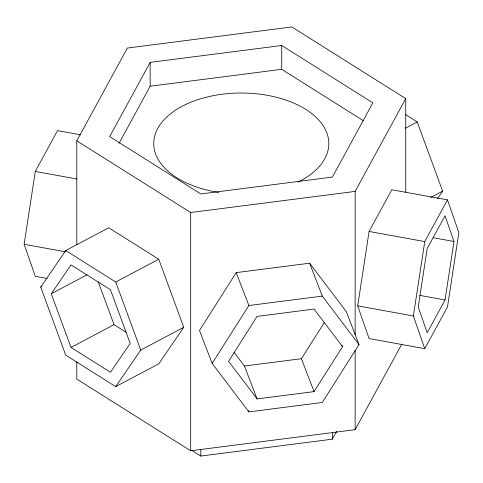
<?xml version="1.0" encoding="UTF-8"?>
<svg xmlns="http://www.w3.org/2000/svg" width="483" height="483" viewBox="0 0 483 483"><rect width="100%" height="100%" fill="white"/><g stroke="black" fill="none" stroke-linecap="round" stroke-linejoin="round"><path stroke-width="0.72" d="M47.159 278.462L35.283 276.306L24.15 244.289L35.283 171.441L57.543 130.609L80.552 134.787M357.71 305.86L369.072 231.46L391.81 189.759L447.481 199.871L458.85 232.571L447.481 306.971L424.75 348.672L369.072 338.553L357.71 305.86L413.382 315.979L424.75 348.672M413.382 315.979L424.75 241.578L447.481 199.871M445.048 299.973L453.984 241.494L445.048 215.798L427.177 248.576L418.248 307.049L427.177 332.751L445.048 299.973L419.812 295.385M76.791 244.887L76.791 140.831L127.373 48.046L291.847 26.945L405.732 98.629L405.732 192.125M150.153 62.379L109.683 136.611L200.795 193.955L332.376 177.074L372.84 102.849L281.728 45.499L150.153 62.379L150.153 86.209L118.999 143.36M355.15 334.677L355.15 191.413L405.732 98.629M191.878 450.44L200.795 456.055L332.376 439.174L336.669 431.295M76.791 361.761L76.791 379.101L190.682 450.784L355.15 429.683L401.79 344.137M236.205 272.623L199.491 330.517L212.158 363.415L248.866 411.89L322.288 402.466L358.996 344.572L346.335 311.68L309.627 263.205L236.205 272.623L248.866 305.522L212.158 363.415M234.026 352.294L244.428 366.023L301.404 358.712L324.274 322.65M342.55 346.685L314.065 309.072L257.089 316.377L228.604 361.302L257.089 398.916L314.065 391.61L342.55 346.685L342.012 345.285M40.723 287.113L65.724 250.544L108.735 227.765L158.738 259.238L183.739 327.281L158.738 363.85L115.727 386.629L65.724 355.156L40.723 287.113L42.045 286.413M51.27 293.755L71.001 264.901L110.45 289.734L130.175 343.419L110.45 372.272L71.001 347.44L51.27 293.755L87.006 274.833M115.727 386.629L140.728 350.06L183.739 327.281M437.556 198.579L442.639 191.147L417.221 121.964L405.78 114.761M405.309 128.267L417.221 121.964M65.724 250.544L115.727 282.018L158.738 259.238M71.001 347.44L114.012 324.661L126.099 332.274M430.733 197.45L442.639 191.147M150.153 86.209L281.728 69.329L363.282 120.659M76.791 140.831L190.682 212.514L355.15 191.413M248.866 305.522L322.288 296.097L358.996 344.572M433.203 237.721L453.984 241.494M369.072 231.46L424.75 241.578M35.283 171.441L76.851 178.994M24.15 244.289L65.718 251.848M309.627 263.205L322.288 296.097M301.404 358.712L314.065 391.61M244.428 366.023L257.089 398.916M248.328 410.49L248.866 411.89M115.727 282.018L140.728 350.06M98.176 281.571L114.012 324.661M355.15 350.513L355.15 429.683M332.376 432.472L332.376 439.174M281.728 45.499L281.728 69.329M200.795 449.353L200.795 456.055M190.682 212.514L190.682 450.784M218.805 192.409A87.544 50.546 0 0 1 162.892 121.034A87.544 50.546 0 0 1 295.24 103.76A87.544 50.546 0 0 1 297.926 182.085"/></g></svg>
